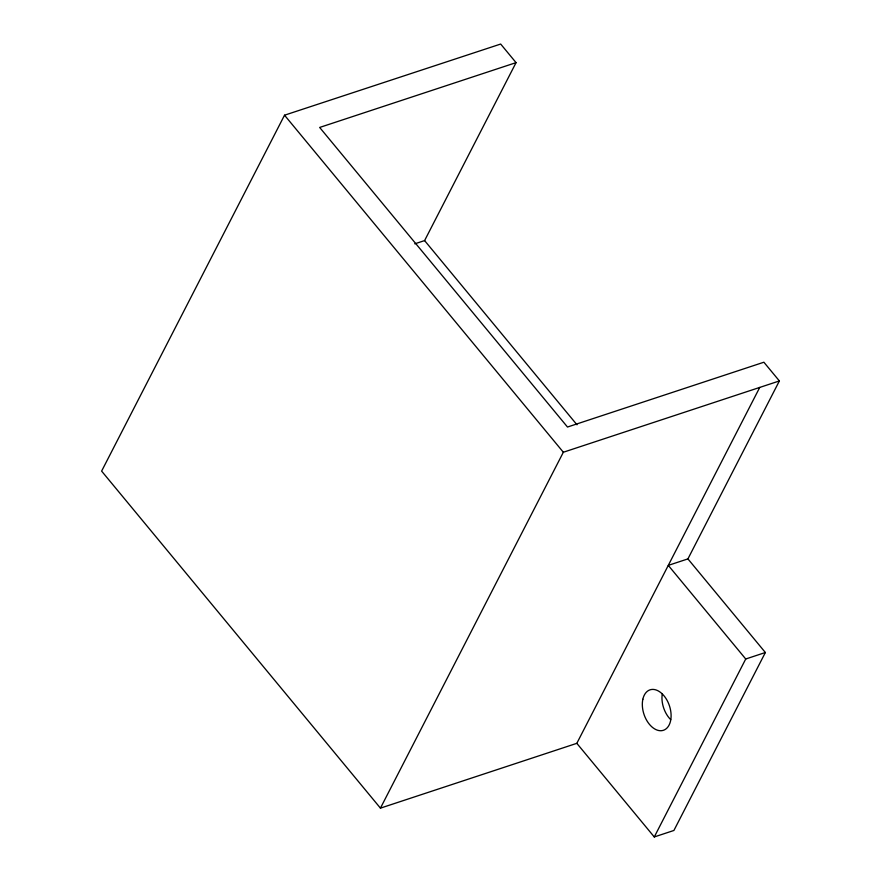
<?xml version="1.0" encoding="UTF-8"?>
<svg xmlns="http://www.w3.org/2000/svg" width="881" height="881" viewBox="0 0 881 881"><rect width="100%" height="100%" fill="white"/><g stroke="black" fill="none" stroke-linecap="round" stroke-linejoin="round"><path stroke-width="1.32" d="M414.775 243.828L424.598 240.59L516.057 62.639L500.672 44.05L284.53 115.202L101.623 471.104L380.438 808.141L576.824 743.333L759.741 387.431M380.438 808.141L563.344 452.239L779.377 380.944L763.882 362.223L567.496 427.032L319.66 127.448L516.057 62.639M576.824 743.333L654.275 836.95L745.733 658.999L668.283 565.382L687.918 558.895L779.377 380.944M687.918 558.895L765.369 652.513L673.91 830.464L654.275 836.95M745.733 658.999L765.369 652.513M424.598 240.59L576.978 424.785M284.53 115.202L563.344 452.239M670.705 719.645A21.309 13.424 71.7 0 1 662.259 693.964M642.844 699.283A21.309 13.424 71.7 0 0 660.298 730.723A21.309 13.424 71.7 0 0 666.983 700.186A21.309 13.424 71.7 0 0 642.844 699.283"/></g></svg>
